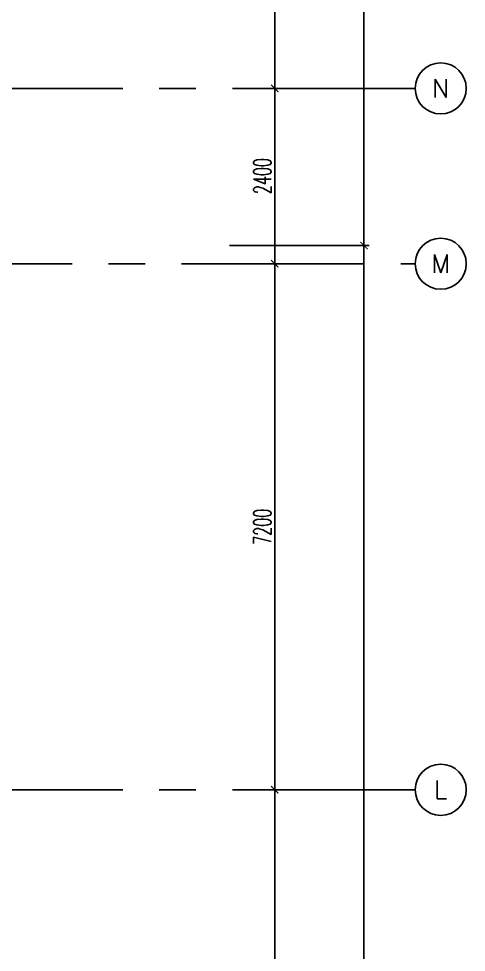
# Model space of a CAD drawing. Extents: x 275967.8 to 276060, y 57291.9 to 57371.4.
# Drawn here: x 276053.92 to 276060.05, y 57348.16 to 57360.94 of the extents above; entities that cross this region are included whole.
import ezdxf
from ezdxf.enums import TextEntityAlignment as Align

# ---------------------------------------------------------------- set-up
doc = ezdxf.new("R2010")
doc.units = 0
doc.header["$MEASUREMENT"] = 0
doc.header["$PDMODE"] = 34
doc.linetypes.add('CENTERX2', pattern=[4, 2.5, -0.5, 0.5, -0.5])
doc.layers.get('0').update_dxf_attribs({"linetype": 'CONTINUOUS'})
doc.layers.get('DEFPOINTS').update_dxf_attribs({"linetype": 'CONTINUOUS'})
for name, color, linetype in [('AX-CR', 2, 'CONTINUOUS'), ('AX-DIM', 4, 'CONTINUOUS'), ('AX-TXT', 2, 'CONTINUOUS'), ('AXES', 11, 'CENTERX2')]:
    doc.layers.add(name, color=color, linetype=linetype)
doc.styles.add('ROMANS', font='ROMANS.shx', dxfattribs={"width": 0.6})
doc.dimstyles.new('STANDARD in', dxfattribs={"dimtxt": 0.24, "dimasz": 0.1, "dimexe": 0.07, "dimexo": 0.05, "dimgap": 0.05, "dimtad": 1, "dimdec": 0, "dimlfac": 1000, "dimzin": 0, "dimdsep": 46, "dimtxsty": 'ROMANS', "dimblk": 'ARCHTICK', "dimcen": 0.05, "dimdle": 0.05, "dimclrd": 4, "dimclre": 4, "dimclrt": 2, "dimadec": 0, "dimazin": 0, "dimtfac": 1, "dimtdec": 0, "dimtmove": 2, "dimatfit": 3, "dimfxl": 0, "dimtolj": 1, "dimtzin": 0, "dimarcsym": 0})

# ---------------------------------------------------------------- blocks, each defined once
blk = doc.blocks.new('_ARCHTICK')
at = {"color": 0, "linetype": 'ByBlock', "const_width": 0.15}
blk.add_lwpolyline([(-0.5, -0.5), (0.5, 0.5)], dxfattribs=at)
blk = doc.blocks.new('*D154')
at = {"layer": 'AX-DIM', "color": 4, "lineweight": -2, "ltscale": 0.3}
for p, q in [((276057.425, 57363.033), (276057.425, 57359.933)), ((276057.075, 57362.983), (276057.495, 57362.983)), ((276057.075, 57359.983), (276057.495, 57359.983))]:
    blk.add_line(p, q, dxfattribs=at)
at = {"layer": 'DEFPOINTS', "color": 0, "ltscale": 0.3}
for p in [(276057.025, 57362.983), (276057.025, 57359.983), (276057.425, 57359.983)]:
    blk.add_point(p, dxfattribs=at)
at = {"layer": 'AX-DIM', "color": 4, "lineweight": -2, "ltscale": 0.3, "xscale": 0.1, "yscale": 0.1, "zscale": 0.1}
for p, rotation in [((276057.425, 57362.983), 90), ((276057.425, 57359.983), 270)]:
    blk.add_blockref('_ARCHTICK', p, dxfattribs=dict(at, rotation=rotation))
at = {"layer": 'AX-DIM', "color": 2, "ltscale": 0.3, "insert": (276057.255, 57361.483), "char_height": 0.24, "attachment_point": 5, "rotation": 90, "style": 'ROMANS'}
blk.add_mtext('\\A1;3000', dxfattribs=at)
blk = doc.blocks.new('*D153')
at = {"layer": 'AX-DIM', "color": 4, "lineweight": -2, "ltscale": 0.3}
for p, q in [((276056.791, 57367.858), (276058.715, 57367.858)), ((276058.645, 57367.908), (276058.645, 57357.783)), ((276057.995, 57357.833), (276058.715, 57357.833))]:
    blk.add_line(p, q, dxfattribs=at)
at = {"layer": 'DEFPOINTS', "color": 0, "ltscale": 0.3}
for p in [(276056.741, 57367.858), (276057.945, 57357.833), (276058.645, 57357.833)]:
    blk.add_point(p, dxfattribs=at)
at = {"layer": 'AX-DIM', "color": 4, "lineweight": -2, "ltscale": 0.3, "xscale": 0.1, "yscale": 0.1, "zscale": 0.1}
for p, rotation in [((276058.645, 57367.858), 90), ((276058.645, 57357.833), 270)]:
    blk.add_blockref('_ARCHTICK', p, dxfattribs=dict(at, rotation=rotation))
at = {"layer": 'AX-DIM', "color": 2, "ltscale": 0.3, "insert": (276058.475, 57362.845), "char_height": 0.24, "attachment_point": 5, "rotation": 90, "style": 'ROMANS'}
blk.add_mtext('\\A1;10025', dxfattribs=at)
blk = doc.blocks.new('*D152')
at = {"layer": 'AX-DIM', "color": 4, "lineweight": -2, "ltscale": 0.3}
for p, q in [((276056.803, 57357.833), (276058.715, 57357.833)), ((276058.645, 57357.883), (276058.645, 57298.463)), ((276054.365, 57298.513), (276058.715, 57298.513))]:
    blk.add_line(p, q, dxfattribs=at)
at = {"layer": 'DEFPOINTS', "color": 0, "ltscale": 0.3}
for p in [(276056.753, 57357.833), (276054.315, 57298.513), (276058.645, 57298.513)]:
    blk.add_point(p, dxfattribs=at)
at = {"layer": 'AX-DIM', "color": 4, "lineweight": -2, "ltscale": 0.3, "xscale": 0.1, "yscale": 0.1, "zscale": 0.1}
for p, rotation in [((276058.645, 57357.833), 90), ((276058.645, 57298.513), 270)]:
    blk.add_blockref('_ARCHTICK', p, dxfattribs=dict(at, rotation=rotation))
at = {"layer": 'AX-DIM', "color": 2, "ltscale": 0.3, "insert": (276058.475, 57328.173), "char_height": 0.24, "attachment_point": 5, "rotation": 90, "style": 'ROMANS'}
blk.add_mtext('\\A1;59320', dxfattribs=at)
blk = doc.blocks.new('*D140')
at = {"layer": 'AX-DIM', "color": 4, "lineweight": -2, "ltscale": 0.3}
for p, q in [((276057.075, 57350.383), (276057.495, 57350.383)), ((276057.425, 57350.433), (276057.425, 57343.133)), ((276057.075, 57343.183), (276057.495, 57343.183))]:
    blk.add_line(p, q, dxfattribs=at)
at = {"layer": 'DEFPOINTS', "color": 0, "ltscale": 0.3}
for p in [(276057.025, 57350.383), (276057.025, 57343.183), (276057.425, 57343.183)]:
    blk.add_point(p, dxfattribs=at)
at = {"layer": 'AX-DIM', "color": 4, "lineweight": -2, "ltscale": 0.3, "xscale": 0.1, "yscale": 0.1, "zscale": 0.1}
for p, rotation in [((276057.425, 57350.383), 90), ((276057.425, 57343.183), 270)]:
    blk.add_blockref('_ARCHTICK', p, dxfattribs=dict(at, rotation=rotation))
at = {"layer": 'AX-DIM', "color": 2, "ltscale": 0.3, "insert": (276057.255, 57346.783), "char_height": 0.24, "attachment_point": 5, "rotation": 90, "style": 'ROMANS'}
blk.add_mtext('\\A1;7200', dxfattribs=at)
blk = doc.blocks.new('AXR')
at = {"layer": 'AX-CR'}
blk.add_circle((350, 0), 350, dxfattribs=at)
at = {"layer": 'AX-TXT', "style": 'ROMANS'}
blk.add_attdef('AX', text='', height=250, dxfattribs=at).set_placement((350, 0), align=Align.MIDDLE)
blk = doc.blocks.new('*D138')
at = {"layer": 'AX-DIM', "color": 4, "lineweight": -2, "ltscale": 0.3}
for p, q in [((276057.425, 57357.633), (276057.425, 57350.333)), ((276057.075, 57357.583), (276057.495, 57357.583)), ((276057.075, 57350.383), (276057.495, 57350.383))]:
    blk.add_line(p, q, dxfattribs=at)
at = {"layer": 'DEFPOINTS', "color": 0, "ltscale": 0.3}
for p in [(276057.025, 57357.583), (276057.025, 57350.383), (276057.425, 57350.383)]:
    blk.add_point(p, dxfattribs=at)
at = {"layer": 'AX-DIM', "color": 4, "lineweight": -2, "ltscale": 0.3, "xscale": 0.1, "yscale": 0.1, "zscale": 0.1}
for p, rotation in [((276057.425, 57357.583), 90), ((276057.425, 57350.383), 270)]:
    blk.add_blockref('_ARCHTICK', p, dxfattribs=dict(at, rotation=rotation))
at = {"layer": 'AX-DIM', "color": 2, "ltscale": 0.3, "insert": (276057.255, 57353.983), "char_height": 0.24, "attachment_point": 5, "rotation": 90, "style": 'ROMANS'}
blk.add_mtext('\\A1;7200', dxfattribs=at)
blk = doc.blocks.new('*D137')
at = {"layer": 'AX-DIM', "color": 4, "lineweight": -2, "ltscale": 0.3}
for p, q in [((276057.075, 57359.983), (276057.495, 57359.983)), ((276057.425, 57360.033), (276057.425, 57357.533)), ((276057.075, 57357.583), (276057.495, 57357.583))]:
    blk.add_line(p, q, dxfattribs=at)
at = {"layer": 'DEFPOINTS', "color": 0, "ltscale": 0.3}
for p in [(276057.025, 57359.983), (276057.025, 57357.583), (276057.425, 57357.583)]:
    blk.add_point(p, dxfattribs=at)
at = {"layer": 'AX-DIM', "color": 4, "lineweight": -2, "ltscale": 0.3, "xscale": 0.1, "yscale": 0.1, "zscale": 0.1}
for p, rotation in [((276057.425, 57359.983), 90), ((276057.425, 57357.583), 270)]:
    blk.add_blockref('_ARCHTICK', p, dxfattribs=dict(at, rotation=rotation))
at = {"layer": 'AX-DIM', "color": 2, "ltscale": 0.3, "insert": (276057.255, 57358.783), "char_height": 0.24, "attachment_point": 5, "rotation": 90, "style": 'ROMANS'}
blk.add_mtext('\\A1;2400', dxfattribs=at)

msp = doc.modelspace()

# ---------------------------------------------------------------- linework, layer by layer
at = {"layer": 'AXES'}
for p, q in [((276059.3451, 57359.9829), (276052.5255, 57359.9829)), ((276032.1505, 57357.5829), (276059.3451, 57357.5829)), ((276059.3451, 57350.3829), (276052.5255, 57350.3829))]:
    msp.add_line(p, q, dxfattribs=at)

# ---------------------------------------------------------------- block references
at = {"layer": 'AXES', "xscale": 0.001, "yscale": 0.001, "zscale": 0.001}
for p, values in [((276059.3451, 57359.9829), {'AX': 'N'}), ((276059.3451, 57357.5829), {'AX': 'M'}), ((276059.3451, 57350.3829), {'AX': 'L'})]:
    msp.add_blockref('AXR', p, dxfattribs=at).add_auto_attribs(values)

# ---------------------------------------------------------------- dimensions: what is measured, and where the dimension line sits
at = {"layer": 'AX-DIM'}
for base, p1, p2, picture, middle in [((276058.6451, 57357.8329), (276056.7407, 57367.8579), (276057.9451, 57357.8329), '*D153', (276058.4751, 57362.8454)), ((276057.4253, 57359.9829), (276057.0253, 57362.9829), (276057.0253, 57359.9829), '*D154', (276057.2553, 57361.4829)), ((276057.4253, 57357.5829), (276057.0253, 57359.9829), (276057.0253, 57357.5829), '*D137', (276057.2553, 57358.7829)), ((276058.6451, 57298.5129), (276056.7529, 57357.8329), (276054.3153, 57298.5129), '*D152', (276058.4751, 57328.1729)), ((276057.4253, 57350.3829), (276057.0253, 57357.5829), (276057.0253, 57350.3829), '*D138', (276057.2553, 57353.9829)), ((276057.4253, 57343.1829), (276057.0253, 57350.3829), (276057.0253, 57343.1829), '*D140', (276057.2553, 57346.7829))]:
    dim = msp.add_linear_dim(base=base, p1=p1, p2=p2, angle=270, dimstyle='STANDARD in', dxfattribs=at)
    dim.commit()
    dim.dimension.update_dxf_attribs({"geometry": picture, "text_midpoint": middle})

doc.saveas('drawing.dxf')
